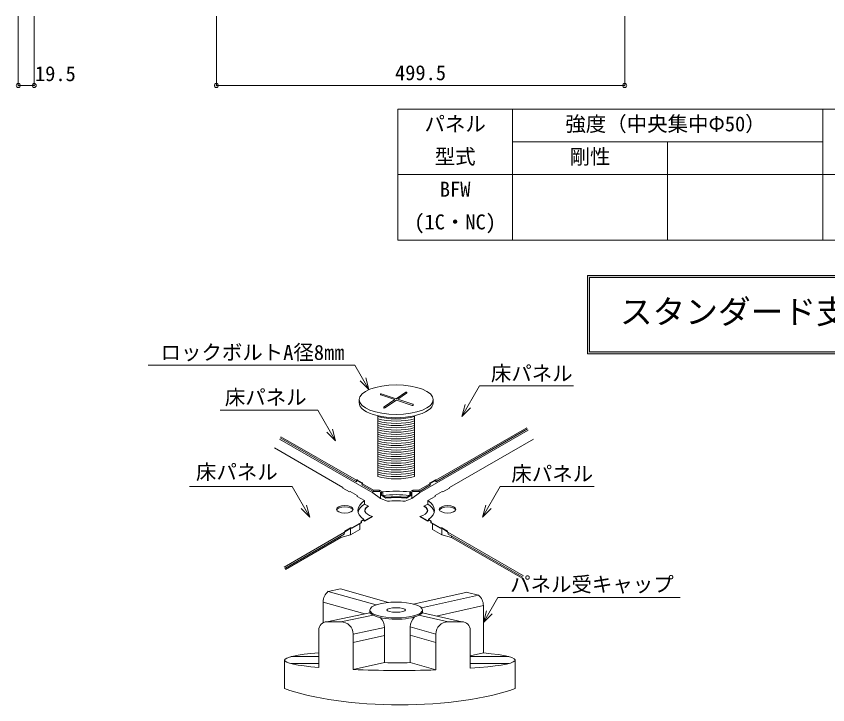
# Model space of a CAD drawing. Units: millimetres on the paper, enlarged 20 times, with parts at other scales. Extents: x -4101 to 4099, y -29121 to 2820.
# Drawn here: x -173 to 1812, y -432 to 1254 of the extents above; entities that cross this region are included whole.
import ezdxf
from ezdxf.enums import TextEntityAlignment as Align

# ---------------------------------------------------------------- set-up
doc = ezdxf.new("R2010")
doc.units = ezdxf.units.MM
doc.header["$LTSCALE"] = 20
doc.header["$PDMODE"] = 32
doc.header["$PDSIZE"] = 10
for name, color, linetype, lineweight in [('0-0_0-0', 7, 'Continuous', 9), ('0-8_0-8', 7, 'Continuous', 18), ('0-9_0-9', 7, 'Continuous', 9), ('2-0_2-0', 7, 'Continuous', 18), ('2-F_2-F', 7, 'Continuous', 9), ('9-0_基準', 7, 'Continuous', 9), ('A-0_基準', 7, 'Continuous', 9), ('F-0_F-0', 7, 'Continuous', 18)]:
    doc.layers.add(name, color=color, linetype=linetype, lineweight=lineweight)
doc.styles.add('ＭＳ ゴシック', font='')
doc.styles.get('ＭＳ ゴシック').set_extended_font_data('MS Gothic')

msp = doc.modelspace()

# ---------------------------------------------------------------- linework, layer by layer
at = {"layer": '0-0_0-0'}
msp.add_line((917.71, -228.53), (883.71, -228.53), dxfattribs=at)
at = {"layer": '0-8_0-8'}
for p, q in [((761.05, 1026.02), (761.05, 706.02)), ((1041.05, 1026.02), (1041.05, 706.02)), ((1800.03, 1026.02), (1800.03, 706.02)), ((1041.05, 946.02), (1800.03, 946.02)), ((1420.54, 706.02), (1420.54, 946.02)), ((761.05, 866.02), (2871.17, 866.02)), ((761.05, 706.02), (2871.17, 706.02))]:
    msp.add_line(p, q, dxfattribs=at)
msp.add_lwpolyline([(761.05, 1026.02), (2871.17, 1026.02), (2871.17, 706.02)], dxfattribs=at)
at = {"layer": '0-9_0-9', "lineweight": 18}
for p, q in [((149.78, 399.6), (655.51, 399.6)), ((655.51, 399.6), (690.03, 339.81)), ((690.03, 339.81), (668.76, 361.08)), ((690.03, 339.81), (682.24, 368.86)), ((1190.24, 348.88), (960.55, 348.88)), ((325.9, 289.22), (565.32, 289.22)), ((917.31, 273.99), (938.58, 295.25)), ((608.56, 214.33), (587.29, 235.59)), ((251.08, 102.81), (502.13, 102.81)), ((1240.86, 102.81), (1011.35, 102.81)), ((545.37, 27.92), (524.11, 49.18)), ((968.11, 27.92), (989.37, 49.18)), ((1451.74, -169.33), (1005.22, -169.33)), ((969.97, -230.39), (991.24, -209.12))]:
    msp.add_line(p, q, dxfattribs=at)
at = {"layer": '0-9_0-9'}
for p, q in [((719.03, 326.74), (753.27, 315.36)), ((720.04, 329.77), (756.62, 317.62)), ((756.62, 317.62), (780.48, 333.7)), ((760.46, 316.34), (782.27, 331.05)), ((666.08, 308.08), (666.08, 315.26)), ((727.06, 297.68), (753.27, 315.36)), ((728.85, 295.03), (757.11, 314.08)), ((757.11, 314.08), (796.03, 301.15)), ((760.46, 316.34), (797.04, 304.19)), ((847.39, 315.26), (847.39, 307.38)), ((711.61, 275.93), (711.61, 127.15)), ((801.87, 275.93), (801.87, 127.15)), ((813.69, 86.9), (1079.9, 240.6)), ((853.88, 117.87), (1076.54, 246.42)), ((855.56, 114.96), (1078.22, 243.51)), ((699.79, 86.9), (471.39, 218.77)), ((657.92, 114.96), (473.07, 221.68)), ((659.6, 117.87), (474.75, 224.59)), ((1092.5, 218.78), (887.3, 100.3)), ((458.79, 196.95), (626.18, 100.3)), ((659.6, 117.87), (657.92, 114.96)), ((657.92, 114.96), (659.6, 114.51)), ((659.6, 117.87), (661.78, 116.61)), ((660.63, 116.3), (659.6, 114.51)), ((673.46, 109.87), (661.78, 116.61)), ((673.53, 111.76), (661.89, 118.48)), ((674.15, 109.47), (672.47, 106.56)), ((699.63, 90.88), (672.47, 106.56)), ((701.31, 93.79), (674.15, 109.47)), ((812.01, 93.69), (839.33, 109.47)), ((813.69, 90.78), (841.01, 106.56)), ((839.33, 109.47), (841.01, 106.56)), ((839.95, 111.76), (851.59, 118.48)), ((840.02, 109.87), (851.7, 116.61)), ((853.88, 117.87), (851.7, 116.61)), ((852.85, 116.3), (853.88, 114.51)), ((853.88, 117.87), (855.56, 114.96)), ((855.56, 114.96), (853.88, 114.51)), ((642.25, 89.47), (644.55, 90.09)), ((661.04, 80.56), (644.55, 90.09)), ((661.04, 80.56), (661.04, 78.62)), ((699.79, 90.81), (699.79, 86.9)), ((701.48, 93.71), (699.8, 90.8)), ((699.98, 90.78), (715.87, 90.78)), ((701.66, 93.69), (715.87, 93.69)), ((716.06, 90.76), (716.06, 93.67)), ((716.22, 93.6), (723.38, 89.47)), ((716.22, 90.69), (720.52, 88.21)), ((723.63, 89.22), (720.87, 88)), ((720.87, 87.6), (720.87, 81.06)), ((723.85, 80.96), (720.99, 80.67)), ((721.22, 80.46), (731.47, 74.54)), ((723.73, 88.86), (723.73, 81.35)), ((724.08, 80.75), (731.88, 76.24)), ((789.4, 80.75), (781.6, 76.24)), ((792.25, 80.46), (782.01, 74.54)), ((789.63, 80.96), (792.48, 80.67)), ((789.75, 88.86), (789.75, 81.35)), ((789.85, 89.22), (792.6, 88)), ((797.26, 93.6), (790.1, 89.47)), ((792.6, 87.6), (792.6, 81.06)), ((797.26, 90.69), (792.95, 88.21)), ((797.42, 90.76), (797.42, 93.67)), ((811.82, 93.69), (797.61, 93.69)), ((813.5, 90.78), (797.61, 90.78)), ((811.99, 93.71), (813.67, 90.8)), ((813.69, 90.81), (813.69, 86.9)), ((852.44, 80.56), (868.93, 90.09)), ((852.44, 80.56), (852.44, 78.62)), ((871.22, 89.47), (868.93, 90.09)), ((679.29, 68.09), (661.04, 78.62)), ((679.29, 68.09), (679.29, 59.71)), ((679.29, 59.71), (688.79, 54.23)), ((735.07, 66.53), (718.55, 73.54)), ((778.4, 66.53), (794.92, 73.54)), ((834.19, 59.71), (824.69, 54.23)), ((834.19, 68.09), (852.44, 78.62)), ((834.19, 68.09), (834.19, 59.71)), ((678.43, 18.51), (677.17, 20.69)), ((678.73, 19.66), (677.47, 21.84)), ((679.57, 18.2), (698.53, 29.14)), ((679.88, 19.35), (697.48, 29.51)), ((833.9, 18.2), (814.95, 29.14)), ((833.6, 19.35), (816, 29.51)), ((834.74, 19.66), (836, 21.84)), ((835.05, 18.51), (836.31, 20.69)), ((645.23, 1.28), (648.59, 1.28)), ((645.23, 1.28), (645.23, -15.86)), ((671.02, 14.23), (648.59, 1.28)), ((671.86, 13.75), (648.81, 0.44)), ((667.78, 11.39), (667.78, -2.84)), ((841.62, 13.75), (864.67, 0.44)), ((842.46, 14.23), (864.89, 1.28)), ((845.7, 11.39), (845.7, -2.84)), ((868.25, 1.28), (864.89, 1.28)), ((868.25, 1.28), (868.25, -15.86)), ((482.3, -94.73), (630.55, -9.13)), ((483.98, -97.64), (629.32, -13.72)), ((621.16, -18.43), (621.16, -22.31)), ((868.25, -15.86), (845.7, -2.84)), ((892.32, -22.31), (868.25, -15.86)), ((1068.1, -116.04), (882.93, -9.13)), ((1066.42, -118.95), (884.16, -13.72)), ((892.32, -18.43), (892.32, -22.31)), ((892.32, -18.43), (892.32, -22.31)), ((485.66, -100.55), (621.16, -22.31)), ((1064.74, -121.86), (892.32, -22.31)), ((620.78, -147.8), (737.93, -181.18)), ((926.83, -156.53), (798.34, -184.92)), ((958.12, -163.21), (818.33, -194.1)), ((577.95, -180.11), (577.95, -230.88)), ((969.97, -188.83), (854.74, -214.29)), ((969.97, -188.83), (969.97, -304.67)), ((692.46, -199.62), (692.46, -206.67)), ((821.02, -199.62), (821.02, -206.67)), ((567.35, -248.53), (567.35, -340.27)), ((728.08, -242.28), (728.08, -328.47)), ((791.18, -240.86), (791.18, -328.5)), ((937.71, -248.53), (937.71, -342.32)), ((651.35, -258.53), (651.35, -345.42)), ((728.08, -261.98), (651.35, -278.93)), ((791.18, -261.11), (853.71, -278.93)), ((853.71, -258.53), (853.71, -346.32)), ((499.23, -313.79), (567.35, -313.79)), ((969.97, -304.67), (937.71, -311.8)), ((937.71, -313.79), (1031.95, -313.79)), ((483.35, -322.19), (483.35, -391.91)), ((499.23, -330.59), (567.35, -330.59)), ((728.08, -328.47), (651.35, -345.42)), ((791.18, -328.5), (853.71, -346.32)), ((937.71, -330.59), (1031.95, -330.59)), ((1047.83, -322.19), (1047.83, -391.91))]:
    msp.add_line(p, q, dxfattribs=at)
at = {"layer": '0-9_0-9', "lineweight": 18}
for points in [[(960.55, 348.88), (917.31, 273.99), (925.1, 303.04)], [(565.32, 289.22), (608.56, 214.33), (600.78, 243.37)], [(502.13, 102.81), (545.37, 27.92), (537.59, 56.97)], [(1011.35, 102.81), (968.11, 27.92), (975.89, 56.97)], [(1005.22, -169.33), (969.97, -230.39), (977.75, -201.34)]]:
    msp.add_lwpolyline(points, dxfattribs=at)
at = {"layer": '0-9_0-9'}
for points in [[(642.25, 89.47), (626.18, 98.75), (626.18, 100.3)], [(871.22, 89.47), (887.3, 98.75), (887.3, 100.3)], [(718.55, 89.34), (718.55, 73.54), (699.79, 86.9)], [(794.92, 89.34), (794.92, 73.54), (813.69, 86.9)], [(677.47, 21.84), (671.02, 18.11), (671.02, 14.23)], [(677.17, 20.69), (671.86, 17.63), (671.86, 13.75)], [(836, 21.84), (842.46, 18.11), (842.46, 14.23)], [(836.31, 20.69), (841.62, 17.63), (841.62, 13.75)], [(629.32, -13.72), (631.16, -6.84), (645.23, 1.28)], [(630.86, -7.99), (645.45, 0.44), (648.81, 0.44)], [(882.62, -7.99), (868.03, 0.44), (864.67, 0.44)], [(884.16, -13.72), (882.31, -6.84), (868.25, 1.28)], [(621.16, -22.31), (645.23, -15.86), (667.78, -2.84)]]:
    msp.add_lwpolyline(points, dxfattribs=at)
for centre, radius, start, end in [((719.54, 328.25), 1.6, 161.61927, 251.61927), ((719.54, 328.25), 1.6, 71.61927, 161.61927), ((781.38, 332.38), 1.6, 303.98859, 123.98859), ((796.54, 302.67), 1.6, 251.61927, 341.61927), ((796.54, 302.67), 1.6, 341.61927, 71.61927), ((727.95, 296.36), 1.6, 123.98859, 303.98859), ((661.05, 117.03), 1.68, 60, 150), ((661.36, 115.88), 0.84, 60, 150), ((673.04, 109.14), 0.84, 349.03113, 60), ((672.69, 110.31), 1.68, 330, 60), ((840.79, 110.31), 1.68, 120, 210), ((840.44, 109.14), 0.84, 120, 190.96887), ((852.43, 117.03), 1.68, 30, 120), ((852.12, 115.88), 0.84, 30, 120), ((699.98, 91.48), 0.7, 240, 252.56118), ((699.98, 91.48), 0.7, 252.56118, 257.62599), ((699.98, 91.48), 0.7, 257.62599, 270), ((701.66, 94.39), 0.7, 240, 270), ((715.87, 92.99), 0.7, 73.46433, 90), ((715.87, 90.08), 0.7, 60, 90), ((715.87, 92.99), 0.7, 70.57912, 73.46433), ((715.87, 92.99), 0.7, 60, 70.57912), ((720.17, 87.6), 0.7, 0, 60), ((721.57, 81.06), 0.7, 180, 203.40173), ((721.57, 81.06), 0.7, 203.40173, 240), ((723.03, 88.86), 0.7, 0, 60), ((724.43, 81.35), 0.7, 180, 240), ((789.05, 81.35), 0.7, 300, 0), ((790.45, 88.86), 0.7, 120, 180), ((791.9, 81.06), 0.7, 300, 336.59827), ((791.9, 81.06), 0.7, 336.59827, 0), ((793.3, 87.6), 0.7, 120, 180), ((797.61, 92.99), 0.7, 109.42088, 120), ((797.61, 90.08), 0.7, 90, 120), ((797.61, 92.99), 0.7, 106.53567, 109.42088), ((797.61, 92.99), 0.7, 90, 106.53567), ((811.82, 94.39), 0.7, 270, 300), ((813.5, 91.48), 0.7, 270, 282.37401), ((813.5, 91.48), 0.7, 282.37401, 287.43882), ((813.5, 91.48), 0.7, 287.43882, 300), ((679.15, 18.93), 0.84, 210, 300), ((679.46, 20.08), 0.84, 210, 300), ((834.02, 20.08), 0.84, 240, 330), ((834.32, 18.93), 0.84, 240, 330), ((611.55, -180.11), 33.6, 128.58258, 180), ((936.37, -188.83), 33.6, 0, 49.67274), ((694.48, -242.28), 33.6, 0, 45.90052), ((824.78, -240.86), 33.6, 133.71337, 180)]:
    msp.add_arc(centre, radius, start, end, dxfattribs=at)
for centre, major_axis, ratio in [((756.74, 315.26), (90.66, 0), 0.4), ((631.01, 46.78), (20.41, 0), 0.45), ((882.47, 46.78), (-20.41, 0), 0.45), ((756.74, -199.62), (64.28, 0), 0.3), ((756.74, -199.62), (22.66, 0), 0.25)]:
    msp.add_ellipse(centre, major_axis=major_axis, ratio=ratio, dxfattribs=at)
for centre, major_axis, ratio, start_param, end_param in [((756.74, 307.38), (90.66, 0), 0.4, 3.1222875, 6.2831853), ((756.74, 290.79), (67.64, 0), 0.334774, 3.9818732, 5.4429048), ((756.74, 285.36), (67.64, 0), 0.334774, 3.9818732, 5.4429048), ((756.74, 279.92), (67.64, 0), 0.334774, 3.9818732, 5.4429048), ((756.74, 274.49), (67.64, 0), 0.334774, 3.9818732, 5.4429048), ((756.74, 269.05), (67.64, 0), 0.334774, 3.9818732, 5.4429048), ((756.74, 263.61), (67.64, 0), 0.334774, 3.9818732, 5.4429048), ((756.74, 258.18), (67.64, 0), 0.334774, 3.9818732, 5.4429048), ((756.74, 252.74), (67.64, 0), 0.334774, 3.9818732, 5.4429048), ((756.74, 247.3), (67.64, 0), 0.334774, 3.9818732, 5.4429048), ((756.74, 241.87), (67.64, 0), 0.334774, 3.9818732, 5.4429048), ((756.74, 236.43), (67.64, 0), 0.334774, 3.9818732, 5.4429048), ((756.74, 230.99), (67.64, 0), 0.334774, 3.9818732, 5.4429048), ((756.74, 225.56), (67.64, 0), 0.334774, 3.9818732, 5.4429048), ((756.74, 220.12), (67.64, 0), 0.334774, 3.9818732, 5.4429048), ((756.74, 214.68), (67.64, 0), 0.334774, 3.9818732, 5.4429048), ((756.74, 209.25), (67.64, 0), 0.334774, 3.9818732, 5.4429048), ((756.74, 203.81), (67.64, 0), 0.334774, 3.9818732, 5.4429048), ((756.74, 198.38), (67.64, 0), 0.334774, 3.9818732, 5.4429048), ((756.74, 192.94), (67.64, 0), 0.334774, 3.9818732, 5.4429048), ((756.74, 187.5), (67.64, 0), 0.334774, 3.9818732, 5.4429048), ((756.74, 182.07), (67.64, 0), 0.334774, 3.9818732, 5.4429048), ((756.74, 176.63), (67.64, 0), 0.334774, 3.9818732, 5.4429048), ((756.74, 171.19), (67.64, 0), 0.334774, 3.9818732, 5.4429048), ((756.74, 165.76), (67.64, 0), 0.334774, 3.9818732, 5.4429048), ((756.74, 160.32), (67.64, 0), 0.334774, 3.9818732, 5.4429048), ((756.74, 154.88), (67.64, 0), 0.334774, 3.9818732, 5.4429048), ((756.74, 149.45), (67.64, 0), 0.334774, 3.9818732, 5.4429048), ((756.74, 144.01), (67.64, 0), 0.334774, 3.9818732, 5.4429048), ((756.74, 44.32), (116.95, 0), 0.400556, 1.2835997, 1.857993), ((756.74, 44.32), (108.55, 0), 0.354169, 1.262965, 1.8786277), ((780.07, 44.32), (116.95, 0), 0.400556, 2.6095373, 3.64222), ((780.07, 35.95), (116.95, 0), 0.400556, 2.6095373, 3.0520434), ((756.74, 38.82), (106.87, 0), 0.344016, 1.3320697, 1.8095229), ((756.74, 38.82), (108.55, 0), 0.354169, 1.339751, 1.8018417), ((756.74, 44.32), (77.13, 0), 0.3, 1.2860757, 1.855517), ((733.41, 44.32), (-116.95, 0), 0.400556, 2.6409653, 3.673648), ((733.41, 35.95), (-116.95, 0), 0.400556, 3.2311419, 3.673648), ((631.01, 43.73), (20.41, 0), 0.45, 0.1666345, 2.9749581), ((756.74, 44.32), (77.13, 0), 0.3, 2.674178, 3.8571581), ((757.35, 43.63), (77.13, 0), 0.3, 2.6657573, 3.3836942), ((756.74, 44.32), (-77.13, 0), 0.3, 2.4260273, 3.6090073), ((756.13, 43.63), (-77.13, 0), 0.3, 2.8994911, 3.617428), ((882.47, 43.73), (-20.41, 0), 0.45, 3.3082272, 6.1165508), ((756.74, -199.62), (67.64, 0), 0.334774, 3.4581161, 5.4270913), ((756.74, -199.62), (67.64, 0), 0.334774, 5.4270913, 5.9206298), ((756.74, -199.62), (67.64, 0), 0.334774, 5.9206298, 5.9666618), ((765.59, -322.19), (282.24, 0), 0.09, 2.3495333, 3.933652), ((765.59, -322.19), (282.24, 0), 0.09, 5.3682369, 7.0442147), ((760.37, -219.49), (366.24, 0), 0.298716, 4.6240898, 4.7966001), ((765.59, -322.19), (282.24, 0), 0.09, 4.2956705, 5.0299099), ((765.59, -322.19), (366.24, 0), 0.298716, 3.8325407, 5.5922373)]:
    msp.add_ellipse(centre, major_axis=major_axis, ratio=ratio, start_param=start_param, end_param=end_param, dxfattribs=at)
at = {"layer": '2-0_2-0'}
for p, q in [((316.89, 1253.81), (316.89, 1084.2)), ((1315.89, 1253.81), (1315.89, 1084.2))]:
    msp.add_line(p, q, dxfattribs=at)
at = {"layer": '2-F_2-F'}
for p, q in [((-167.71, 1084.2), (-167.71, 1253.81)), ((-128.71, 1084.2), (-128.71, 1253.81)), ((-167.71, 1084.2), (-128.71, 1084.2)), ((1315.89, 1084.2), (316.89, 1084.2))]:
    msp.add_line(p, q, dxfattribs=at)
for p in [(-167.71, 1084.2), (-128.71, 1084.2), (316.89, 1084.2), (1315.89, 1084.2)]:
    msp.add_point(p, dxfattribs=at)
at = {"layer": 'A-0_基準'}
for p, q in [((620.73, -147.8), (590.46, -153.95)), ((590.46, -153.95), (707.38, -187.27)), ((931.4, -156.59), (958.12, -163.21)), ((577.95, -180.11), (680.15, -209.23)), ((587.35, -228.53), (692.46, -206.67)), ((621.35, -228.53), (700.32, -212.1)), ((883.71, -228.53), (812.51, -212.43)), ((917.71, -228.53), (821.02, -206.67)), ((587.35, -228.53), (621.35, -228.53)), ((651.35, -258.53), (728.08, -242.28)), ((853.71, -258.53), (791.18, -240.86))]:
    msp.add_line(p, q, dxfattribs=at)
for centre, radius, start, end in [((620.75, -147.9), 0.1, 74.09607, 101.48988), ((928.99, -166.29), 10, 76.06604, 102.45934), ((587.35, -248.53), 20, 90, 180), ((621.35, -258.53), 30, 0, 90), ((883.71, -258.53), 30, 90, 180), ((917.71, -248.53), 20, 0, 90)]:
    msp.add_arc(centre, radius, start, end, dxfattribs=at)
at = {"layer": 'F-0_F-0', "lineweight": 9}
for p, q in [((1224.88, 427.71), (1224.88, 619.34)), ((2407.34, 619.34), (1224.88, 619.34)), ((1229.88, 432.71), (1229.88, 614.34)), ((2402.34, 614.34), (1229.88, 614.34)), ((2407.34, 427.71), (1224.88, 427.71)), ((1229.88, 432.71), (2402.34, 432.71))]:
    msp.add_line(p, q, dxfattribs=at)
at = {"layer": 'F-0_F-0'}
for points in [[(2407.34, 619.34), (1224.88, 619.34), (1224.88, 614.34)], [(2407.34, 619.34), (1224.88, 614.34), (2402.34, 614.34)], [(1229.88, 614.34), (1224.88, 614.34), (1224.88, 427.71)], [(1229.88, 432.71), (1229.88, 614.34), (1224.88, 427.71)], [(1229.88, 432.71), (1224.88, 427.71), (2407.34, 427.71)], [(2407.34, 427.71), (2402.34, 432.71), (1229.88, 432.71)]]:
    msp.add_solid(points, dxfattribs=at)

# ---------------------------------------------------------------- texts
at = {"layer": '2-F_2-F', "style": 'ＭＳ ゴシック'}
for s, p in [('499.5', (753.89, 1086.2)), ('19.5', (-126.8, 1083.93))]:
    msp.add_text(s, height=36.66, dxfattribs=at).set_placement(p, align=Align.BOTTOM_LEFT)
at = {"layer": '9-0_基準', "style": 'ＭＳ ゴシック'}
for s, p in [('パネル', (826.05, 961.02)), ('強度（中央集中Φ50）', (1170.54, 961.02)), ('型式', (851.05, 881.02)), ('剛性', (1180.79, 881.02)), ('BFW', (863.55, 801.02)), ('(1C・NC)', (801.05, 721.02)), ('ロックボルトA径8㎜ ', (180.33, 401.7)), (' 床パネル', (963.46, 350.28)), (' 床パネル ', (312.63, 291.9)), (' 床パネル ', (242.01, 108.83)), (' 床パネル', (1013.54, 104.56)), (' パネル受キャップ', (1010.58, -166.06))]:
    msp.add_text(s, height=36.66, dxfattribs=at).set_placement(p, align=Align.BOTTOM_LEFT)
at = {"layer": 'F-0_F-0', "style": 'ＭＳ ゴシック'}
msp.add_text('スタンダード支柱\u3000納まり図', height=58.65, dxfattribs=at).set_placement((1303.9, 483.53), align=Align.BOTTOM_LEFT)

doc.saveas('drawing.dxf')
